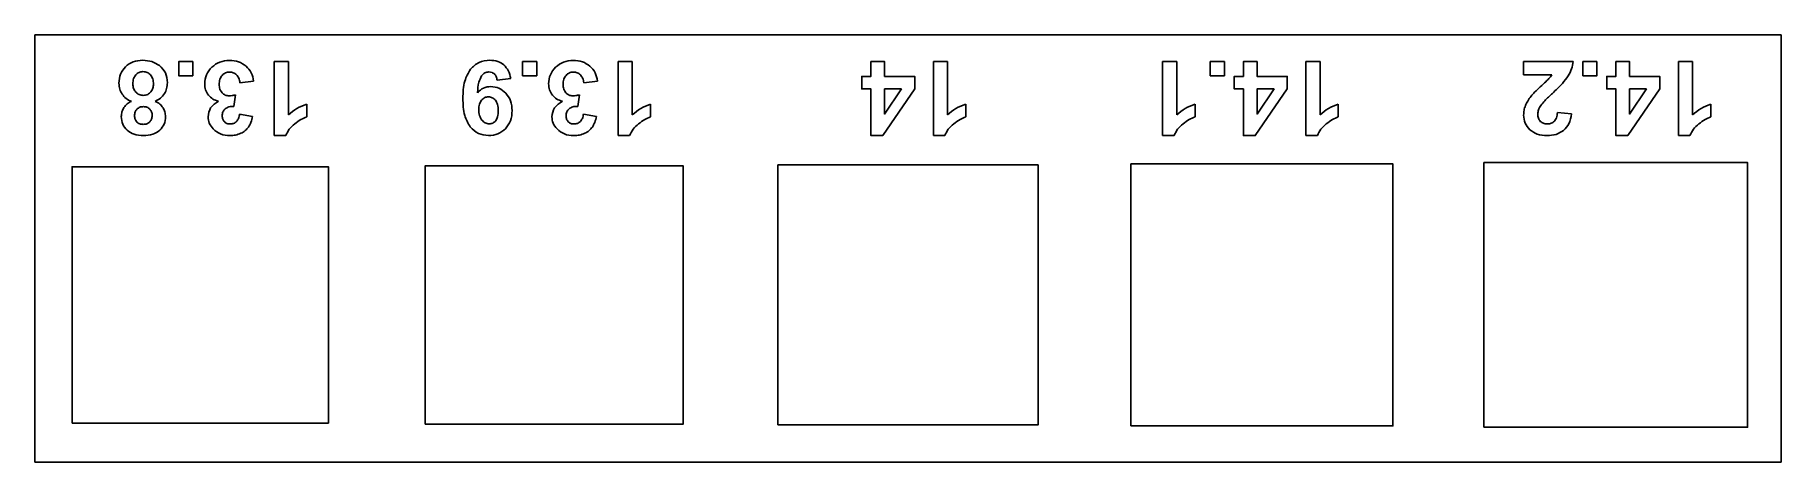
# Model space of a CAD drawing. Header units: millimetres. Extents: x -66.1 to 27.9, y -108.9 to -85.9.
import ezdxf

# ---------------------------------------------------------------- set-up
doc = ezdxf.new("R2010")
doc.units = ezdxf.units.MM
doc.layers.get('0').update_dxf_attribs({"linetype": 'CONTINUOUS'})

msp = doc.modelspace()

# ---------------------------------------------------------------- linework, layer by layer
for p, q in [((-53.163, -91.366), (-53.163, -87.382)), ((-53.163, -87.382), (-52.402, -87.382)), ((-52.402, -87.382), (-52.402, -90.248)), ((-34.651, -91.366), (-34.651, -87.382)), ((-34.651, -87.382), (-33.891, -87.382)), ((-33.891, -87.382), (-33.891, -90.248)), ((-17.682, -91.366), (-17.682, -87.382)), ((-17.682, -87.382), (-16.922, -87.382)), ((-16.922, -87.382), (-16.922, -90.248)), ((-5.341, -91.366), (-5.341, -87.382)), ((-5.341, -87.382), (-4.581, -87.382)), ((-4.581, -87.382), (-4.581, -90.248)), ((2.372, -91.366), (2.372, -87.382)), ((2.372, -87.382), (3.132, -87.382)), ((3.132, -87.382), (3.132, -90.248)), ((14.09, -88.088), (14.09, -87.382)), ((14.09, -87.382), (16.756, -87.382)), ((22.426, -91.366), (22.426, -87.382)), ((22.426, -87.382), (23.187, -87.382)), ((23.187, -87.382), (23.187, -90.248)), ((-40.435, -88.299), (-41.171, -88.381)), ((15.601, -88.088), (14.09, -88.088)), ((-55.252, -89.171), (-55.336, -89.791)), ((-54.275, -88.435), (-55.011, -88.524)), ((-36.74, -89.171), (-36.824, -89.791)), ((-35.763, -88.435), (-36.5, -88.524)), ((-55.033, -90.21), (-54.332, -90.329)), ((-51.42, -89.671), (-51.42, -90.362)), ((-36.521, -90.21), (-35.82, -90.329)), ((-32.908, -89.671), (-32.908, -90.362)), ((-15.939, -89.671), (-15.939, -90.362)), ((-3.598, -89.671), (-3.598, -90.362)), ((4.115, -89.671), (4.115, -90.362)), ((15.909, -90.115), (16.667, -90.191)), ((24.169, -89.671), (24.169, -90.362)), ((-52.546, -91.366), (-53.163, -91.366)), ((-34.034, -91.366), (-34.651, -91.366)), ((-17.065, -91.366), (-17.682, -91.366)), ((-4.724, -91.366), (-5.341, -91.366)), ((2.989, -91.366), (2.372, -91.366)), ((23.043, -91.366), (22.426, -91.366))]:
    msp.add_line(p, q)
for points in [[(-66.05, -85.944), (-66.05, -108.944), (27.95, -108.944), (27.95, -85.944)], [(-57.55, -87.382), (-57.55, -88.142), (-58.31, -88.142), (-58.31, -87.382)], [(-39.038, -87.382), (-39.038, -88.142), (-39.799, -88.142), (-39.799, -87.382)], [(-18.689, -88.846), (-20.41, -91.366), (-21.049, -91.366), (-21.049, -88.849), (-21.541, -88.849), (-21.541, -88.18), (-21.049, -88.18), (-21.049, -87.382), (-20.313, -87.382), (-20.313, -88.18), (-18.689, -88.18)], [(-2.015, -87.382), (-2.015, -88.142), (-2.776, -88.142), (-2.776, -87.382)], [(1.365, -88.846), (-0.356, -91.366), (-0.995, -91.366), (-0.995, -88.849), (-1.487, -88.849), (-1.487, -88.18), (-0.995, -88.18), (-0.995, -87.382), (-0.259, -87.382), (-0.259, -88.18), (1.365, -88.18)], [(18.039, -87.382), (18.039, -88.142), (17.279, -88.142), (17.279, -87.382)], [(21.419, -88.846), (19.698, -91.366), (19.059, -91.366), (19.059, -88.849), (18.567, -88.849), (18.567, -88.18), (19.059, -88.18), (19.059, -87.382), (19.795, -87.382), (19.795, -88.18), (21.419, -88.18)], [(-19.401, -88.849), (-20.313, -88.849), (-20.313, -90.205)], [(0.653, -88.849), (-0.259, -88.849), (-0.259, -90.205)], [(20.708, -88.849), (19.795, -88.849), (19.795, -90.205)], [(-64.05, -106.844), (-64.05, -93.044), (-50.25, -93.044), (-50.25, -106.844)], [(-45.05, -106.894), (-45.05, -92.994), (-31.15, -92.994), (-31.15, -106.894)], [(-26.05, -106.944), (-26.05, -92.944), (-12.05, -92.944), (-12.05, -106.944)], [(-7.05, -106.994), (-7.05, -92.894), (7.05, -92.894), (7.05, -106.994)], [(11.95, -107.069), (11.95, -92.819), (26.15, -92.819), (26.15, -107.069)]]:
    msp.add_lwpolyline(points, close=True)
for points, knots in [([(-61.177, -87.655), (-61.047, -87.555), (-60.772, -87.345), (-60.426, -87.323), (-60.245, -87.312)], [0, 0, 0, 0, 0.0482879, 0.1013902, 0.1013902, 0.1013902, 0.1013902]), ([(-60.245, -87.312), (-60.075, -87.321), (-59.75, -87.339), (-59.475, -87.513), (-59.344, -87.596)], [0, 0, 0, 0, 0.05010017, 0.0958898, 0.0958898, 0.0958898, 0.0958898]), ([(-56.529, -87.682), (-56.393, -87.575), (-56.114, -87.356), (-55.76, -87.328), (-55.579, -87.314)], [0, 0, 0, 0, 0.050954, 0.1039244, 0.1039244, 0.1039244, 0.1039244]), ([(-55.579, -87.314), (-55.41, -87.325), (-55.083, -87.346), (-54.815, -87.534), (-54.686, -87.624)], [0, 0, 0, 0, 0.04986182, 0.09616957, 0.09616957, 0.09616957, 0.09616957]), ([(-42.605, -87.793), (-42.46, -87.653), (-42.166, -87.369), (-41.76, -87.331), (-41.555, -87.312)], [0, 0, 0, 0, 0.0588185, 0.1186362, 0.1186362, 0.1186362, 0.1186362]), ([(-41.555, -87.312), (-41.41, -87.319), (-41.136, -87.334), (-40.91, -87.487), (-40.803, -87.559)], [0, 0, 0, 0, 0.04253713, 0.08053746, 0.08053746, 0.08053746, 0.08053746]), ([(-38.018, -87.682), (-37.881, -87.575), (-37.602, -87.356), (-37.248, -87.328), (-37.068, -87.314)], [0, 0, 0, 0, 0.050954, 0.1039244, 0.1039244, 0.1039244, 0.1039244]), ([(-37.068, -87.314), (-36.898, -87.325), (-36.571, -87.346), (-36.304, -87.534), (-36.175, -87.624)], [0, 0, 0, 0, 0.04986088, 0.09616945, 0.09616945, 0.09616945, 0.09616945]), ([(16.756, -87.382), (16.734, -87.514), (16.69, -87.782), (16.561, -88.02), (16.496, -88.141)], [0, 0, 0, 0, 0.03995525, 0.08072548, 0.08072548, 0.08072548, 0.08072548]), ([(-61.528, -88.548), (-61.515, -88.376), (-61.491, -88.041), (-61.28, -87.781), (-61.177, -87.655)], [0, 0, 0, 0, 0.0505621, 0.09801921, 0.09801921, 0.09801921, 0.09801921]), ([(-60.621, -88.092), (-60.666, -88.159), (-60.765, -88.306), (-60.772, -88.484), (-60.776, -88.581)], [0, 0, 0, 0, 0.02368767, 0.05213036, 0.05213036, 0.05213036, 0.05213036]), ([(-60.232, -87.923), (-60.306, -87.93), (-60.455, -87.943), (-60.566, -88.043), (-60.621, -88.092)], [0, 0, 0, 0, 0.02192746, 0.04350636, 0.04350636, 0.04350636, 0.04350636]), ([(-59.83, -88.099), (-59.887, -88.048), (-60.001, -87.945), (-60.155, -87.93), (-60.232, -87.923)], [0, 0, 0, 0, 0.02239719, 0.04492068, 0.04492068, 0.04492068, 0.04492068]), ([(-59.669, -88.589), (-59.673, -88.493), (-59.681, -88.314), (-59.783, -88.167), (-59.83, -88.099)], [0, 0, 0, 0, 0.0282316, 0.05249324, 0.05249324, 0.05249324, 0.05249324]), ([(-59.344, -87.596), (-59.22, -87.72), (-58.967, -87.974), (-58.935, -88.333), (-58.919, -88.516)], [0, 0, 0, 0, 0.0509735, 0.1042753, 0.1042753, 0.1042753, 0.1042753]), ([(-56.911, -88.573), (-56.895, -88.405), (-56.862, -88.067), (-56.641, -87.811), (-56.529, -87.682)], [0, 0, 0, 0, 0.04930782, 0.09903277, 0.09903277, 0.09903277, 0.09903277]), ([(-55.97, -88.123), (-56.017, -88.191), (-56.118, -88.335), (-56.127, -88.511), (-56.131, -88.605)], [0, 0, 0, 0, 0.02420294, 0.05169812, 0.05169812, 0.05169812, 0.05169812]), ([(-55.574, -87.945), (-55.65, -87.952), (-55.802, -87.968), (-55.914, -88.071), (-55.97, -88.123)], [0, 0, 0, 0, 0.02213965, 0.04454836, 0.04454836, 0.04454836, 0.04454836]), ([(-55.2, -88.094), (-55.255, -88.05), (-55.364, -87.963), (-55.504, -87.951), (-55.574, -87.945)], [0, 0, 0, 0, 0.02037949, 0.04101579, 0.04101579, 0.04101579, 0.04101579]), ([(-55.011, -88.524), (-55.026, -88.438), (-55.052, -88.278), (-55.154, -88.152), (-55.2, -88.094)], [0, 0, 0, 0, 0.02566639, 0.04771711, 0.04771711, 0.04771711, 0.04771711]), ([(-54.686, -87.624), (-54.58, -87.737), (-54.364, -87.967), (-54.305, -88.277), (-54.275, -88.435)], [0, 0, 0, 0, 0.04542246, 0.09258374, 0.09258374, 0.09258374, 0.09258374]), ([(-43.008, -89.363), (-43.004, -89.043), (-42.996, -88.483), (-42.722, -88), (-42.605, -87.793)], [0, 0, 0, 0, 0.0941812, 0.1643609, 0.1643609, 0.1643609, 0.1643609]), ([(-42.012, -88.156), (-42.063, -88.265), (-42.194, -88.549), (-42.212, -88.862), (-42.223, -89.054)], [0, 0, 0, 0, 0.03593346, 0.09300175, 0.09300175, 0.09300175, 0.09300175]), ([(-41.612, -87.939), (-41.688, -87.95), (-41.848, -87.972), (-41.956, -88.093), (-42.012, -88.156)], [0, 0, 0, 0, 0.022449, 0.0468904, 0.0468904, 0.0468904, 0.0468904]), ([(-41.311, -88.048), (-41.354, -88.016), (-41.443, -87.95), (-41.554, -87.943), (-41.612, -87.939)], [0, 0, 0, 0, 0.01549165, 0.0325543, 0.0325543, 0.0325543, 0.0325543]), ([(-41.171, -88.381), (-41.181, -88.313), (-41.2, -88.189), (-41.277, -88.092), (-41.311, -88.048)], [0, 0, 0, 0, 0.02015115, 0.03668351, 0.03668351, 0.03668351, 0.03668351]), ([(-40.803, -87.559), (-40.715, -87.657), (-40.525, -87.869), (-40.466, -88.149), (-40.435, -88.299)], [0, 0, 0, 0, 0.03883768, 0.0839628, 0.0839628, 0.0839628, 0.0839628]), ([(-38.399, -88.573), (-38.383, -88.405), (-38.351, -88.067), (-38.129, -87.811), (-38.018, -87.682)], [0, 0, 0, 0, 0.04930782, 0.09903277, 0.09903277, 0.09903277, 0.09903277]), ([(-37.459, -88.123), (-37.506, -88.191), (-37.606, -88.335), (-37.615, -88.511), (-37.62, -88.605)], [0, 0, 0, 0, 0.0242027, 0.05169795, 0.05169795, 0.05169795, 0.05169795]), ([(-37.062, -87.945), (-37.138, -87.952), (-37.29, -87.968), (-37.402, -88.071), (-37.459, -88.123)], [0, 0, 0, 0, 0.02213965, 0.04454836, 0.04454836, 0.04454836, 0.04454836]), ([(-36.689, -88.094), (-36.743, -88.05), (-36.853, -87.963), (-36.992, -87.951), (-37.062, -87.945)], [0, 0, 0, 0, 0.02037989, 0.04101572, 0.04101572, 0.04101572, 0.04101572]), ([(-36.5, -88.524), (-36.514, -88.438), (-36.541, -88.278), (-36.642, -88.152), (-36.689, -88.094)], [0, 0, 0, 0, 0.02566639, 0.04771684, 0.04771684, 0.04771684, 0.04771684]), ([(-36.175, -87.624), (-36.069, -87.737), (-35.853, -87.967), (-35.794, -88.277), (-35.763, -88.435)], [0, 0, 0, 0, 0.04542275, 0.09258391, 0.09258391, 0.09258391, 0.09258391]), ([(14.989, -88.738), (15.088, -88.647), (15.244, -88.505), (15.391, -88.354), (15.445, -88.299)], [0, 0, 0, 0, 0.04023445, 0.06327075, 0.06327075, 0.06327075, 0.06327075]), ([(15.445, -88.299), (15.475, -88.264), (15.532, -88.198), (15.579, -88.124), (15.601, -88.088)], [0, 0, 0, 0, 0.01377926, 0.02625832, 0.02625832, 0.02625832, 0.02625832]), ([(16.496, -88.141), (16.393, -88.283), (16.14, -88.629), (15.826, -88.92), (15.641, -89.092)], [0, 0, 0, 0, 0.0526979, 0.1281689, 0.1281689, 0.1281689, 0.1281689]), ([(-61.356, -89.136), (-61.406, -89.046), (-61.509, -88.864), (-61.521, -88.655), (-61.528, -88.548)], [0, 0, 0, 0, 0.03028181, 0.06190113, 0.06190113, 0.06190113, 0.06190113]), ([(-60.854, -89.523), (-60.956, -89.475), (-61.153, -89.384), (-61.29, -89.216), (-61.356, -89.136)], [0, 0, 0, 0, 0.03332242, 0.06412124, 0.06412124, 0.06412124, 0.06412124]), ([(-60.776, -88.581), (-60.771, -88.667), (-60.761, -88.832), (-60.664, -88.966), (-60.619, -89.029)], [0, 0, 0, 0, 0.02543979, 0.048351, 0.048351, 0.048351, 0.048351]), ([(-60.619, -89.029), (-60.562, -89.078), (-60.448, -89.178), (-60.297, -89.191), (-60.221, -89.198)], [0, 0, 0, 0, 0.02185293, 0.04424565, 0.04424565, 0.04424565, 0.04424565]), ([(-60.221, -89.198), (-60.135, -89.192), (-59.972, -89.18), (-59.859, -89.062), (-59.805, -89.006)], [0, 0, 0, 0, 0.02479235, 0.04724677, 0.04724677, 0.04724677, 0.04724677]), ([(-59.805, -89.006), (-59.765, -88.941), (-59.687, -88.813), (-59.675, -88.663), (-59.669, -88.589)], [0, 0, 0, 0, 0.02249776, 0.04441659, 0.04441659, 0.04441659, 0.04441659]), ([(-59.079, -89.107), (-59.142, -89.193), (-59.275, -89.373), (-59.477, -89.471), (-59.582, -89.523)], [0, 0, 0, 0, 0.03149428, 0.06612495, 0.06612495, 0.06612495, 0.06612495]), ([(-58.919, -88.516), (-58.925, -88.621), (-58.938, -88.829), (-59.032, -89.015), (-59.079, -89.107)], [0, 0, 0, 0, 0.03114327, 0.06182447, 0.06182447, 0.06182447, 0.06182447]), ([(-56.707, -89.187), (-56.766, -89.096), (-56.889, -88.91), (-56.903, -88.687), (-56.911, -88.573)], [0, 0, 0, 0, 0.03198866, 0.06573338, 0.06573338, 0.06573338, 0.06573338]), ([(-56.161, -89.514), (-56.269, -89.483), (-56.479, -89.422), (-56.632, -89.264), (-56.707, -89.187)], [0, 0, 0, 0, 0.03288877, 0.06460446, 0.06460446, 0.06460446, 0.06460446]), ([(-56.131, -88.605), (-56.127, -88.694), (-56.118, -88.86), (-56.022, -88.996), (-55.977, -89.06)], [0, 0, 0, 0, 0.02599808, 0.04889308, 0.04889308, 0.04889308, 0.04889308]), ([(-55.977, -89.06), (-55.923, -89.109), (-55.816, -89.206), (-55.672, -89.22), (-55.601, -89.228)], [0, 0, 0, 0, 0.02124571, 0.04217161, 0.04217161, 0.04217161, 0.04217161]), ([(-55.601, -89.228), (-55.547, -89.224), (-55.429, -89.218), (-55.314, -89.187), (-55.252, -89.171)], [0, 0, 0, 0, 0.0160979, 0.0354502, 0.0354502, 0.0354502, 0.0354502]), ([(-42.223, -89.054), (-42.122, -88.957), (-41.921, -88.764), (-41.644, -88.736), (-41.506, -88.722)], [0, 0, 0, 0, 0.04080287, 0.08111659, 0.08111659, 0.08111659, 0.08111659]), ([(-41.636, -89.279), (-41.707, -89.287), (-41.85, -89.302), (-41.953, -89.402), (-42.006, -89.452)], [0, 0, 0, 0, 0.02065496, 0.04184854, 0.04184854, 0.04184854, 0.04184854]), ([(-41.257, -89.459), (-41.311, -89.407), (-41.416, -89.303), (-41.563, -89.287), (-41.636, -89.279)], [0, 0, 0, 0, 0.02174605, 0.04306545, 0.04306545, 0.04306545, 0.04306545]), ([(-41.506, -88.722), (-41.355, -88.738), (-41.046, -88.77), (-40.816, -88.977), (-40.698, -89.083)], [0, 0, 0, 0, 0.04453146, 0.09053744, 0.09053744, 0.09053744, 0.09053744]), ([(-40.698, -89.083), (-40.599, -89.216), (-40.392, -89.495), (-40.37, -89.842), (-40.359, -90.023)], [0, 0, 0, 0, 0.0487594, 0.1019116, 0.1019116, 0.1019116, 0.1019116]), ([(-38.195, -89.187), (-38.255, -89.096), (-38.377, -88.91), (-38.392, -88.687), (-38.399, -88.573)], [0, 0, 0, 0, 0.0319882, 0.06573299, 0.06573299, 0.06573299, 0.06573299]), ([(-37.65, -89.514), (-37.757, -89.483), (-37.968, -89.422), (-38.12, -89.264), (-38.195, -89.187)], [0, 0, 0, 0, 0.03288833, 0.06460438, 0.06460438, 0.06460438, 0.06460438]), ([(-37.62, -88.605), (-37.615, -88.694), (-37.607, -88.86), (-37.511, -88.996), (-37.466, -89.06)], [0, 0, 0, 0, 0.02599801, 0.04889301, 0.04889301, 0.04889301, 0.04889301]), ([(-37.466, -89.06), (-37.412, -89.109), (-37.305, -89.206), (-37.161, -89.22), (-37.09, -89.228)], [0, 0, 0, 0, 0.02124571, 0.04217114, 0.04217114, 0.04217114, 0.04217114]), ([(-37.09, -89.228), (-37.036, -89.224), (-36.918, -89.218), (-36.803, -89.187), (-36.74, -89.171)], [0, 0, 0, 0, 0.0160979, 0.0354502, 0.0354502, 0.0354502, 0.0354502]), ([(14.187, -89.751), (14.225, -89.667), (14.308, -89.487), (14.427, -89.328), (14.491, -89.244)], [0, 0, 0, 0, 0.02773153, 0.05932867, 0.05932867, 0.05932867, 0.05932867]), ([(14.491, -89.244), (14.554, -89.171), (14.711, -88.993), (14.885, -88.833), (14.989, -88.738)], [0, 0, 0, 0, 0.02888688, 0.07104557, 0.07104557, 0.07104557, 0.07104557]), ([(15.641, -89.092), (15.499, -89.223), (15.276, -89.427), (15.081, -89.658), (15.011, -89.742)], [0, 0, 0, 0, 0.05775266, 0.09060156, 0.09060156, 0.09060156, 0.09060156]), ([(-61.401, -90.343), (-61.395, -90.254), (-61.384, -90.079), (-61.299, -89.926), (-61.257, -89.851)], [0, 0, 0, 0, 0.02632788, 0.05175361, 0.05175361, 0.05175361, 0.05175361]), ([(-61.257, -89.851), (-61.204, -89.783), (-61.094, -89.644), (-60.935, -89.564), (-60.854, -89.523)], [0, 0, 0, 0, 0.02564842, 0.05258626, 0.05258626, 0.05258626, 0.05258626]), ([(-60.556, -89.935), (-60.594, -89.984), (-60.675, -90.089), (-60.682, -90.221), (-60.686, -90.291)], [0, 0, 0, 0, 0.01816007, 0.03868249, 0.03868249, 0.03868249, 0.03868249]), ([(-60.21, -89.807), (-60.277, -89.811), (-60.406, -89.819), (-60.508, -89.898), (-60.556, -89.935)], [0, 0, 0, 0, 0.01974873, 0.03771132, 0.03771132, 0.03771132, 0.03771132]), ([(-59.868, -89.934), (-59.916, -89.897), (-60.016, -89.819), (-60.143, -89.811), (-60.21, -89.807)], [0, 0, 0, 0, 0.0177649, 0.03727476, 0.03727476, 0.03727476, 0.03727476]), ([(-59.739, -90.289), (-59.743, -90.218), (-59.75, -90.087), (-59.83, -89.983), (-59.868, -89.934)], [0, 0, 0, 0, 0.02048375, 0.03850344, 0.03850344, 0.03850344, 0.03850344]), ([(-59.582, -89.523), (-59.492, -89.566), (-59.322, -89.647), (-59.207, -89.795), (-59.153, -89.865)], [0, 0, 0, 0, 0.02945343, 0.05556656, 0.05556656, 0.05556656, 0.05556656]), ([(-59.153, -89.865), (-59.114, -89.94), (-59.036, -90.089), (-59.025, -90.258), (-59.019, -90.343)], [0, 0, 0, 0, 0.02494745, 0.05010373, 0.05010373, 0.05010373, 0.05010373]), ([(-56.732, -90.348), (-56.703, -90.18), (-56.639, -89.819), (-56.328, -89.62), (-56.161, -89.514)], [0, 0, 0, 0, 0.0490778, 0.1052845, 0.1052845, 0.1052845, 0.1052845]), ([(-55.807, -89.924), (-55.854, -89.977), (-55.951, -90.084), (-55.963, -90.228), (-55.969, -90.302)], [0, 0, 0, 0, 0.02054255, 0.04213848, 0.04213848, 0.04213848, 0.04213848]), ([(-55.336, -89.791), (-55.429, -89.791), (-55.599, -89.793), (-55.742, -89.884), (-55.807, -89.924)], [0, 0, 0, 0, 0.02735757, 0.04982872, 0.04982872, 0.04982872, 0.04982872]), ([(-55.2, -90.605), (-55.159, -90.552), (-55.068, -90.436), (-55.045, -90.289), (-55.033, -90.21)], [0, 0, 0, 0, 0.0200037, 0.04356819, 0.04356819, 0.04356819, 0.04356819]), ([(-52.402, -90.248), (-52.256, -90.126), (-51.96, -89.88), (-51.601, -89.741), (-51.42, -89.671)], [0, 0, 0, 0, 0.0566574, 0.1145907, 0.1145907, 0.1145907, 0.1145907]), ([(-42.621, -90.899), (-42.734, -90.697), (-42.998, -90.223), (-43.004, -89.677), (-43.008, -89.363)], [0, 0, 0, 0, 0.0682217, 0.1605769, 0.1605769, 0.1605769, 0.1605769]), ([(-42.006, -89.452), (-42.049, -89.522), (-42.147, -89.676), (-42.153, -89.86), (-42.156, -89.961)], [0, 0, 0, 0, 0.02416653, 0.05390387, 0.05390387, 0.05390387, 0.05390387]), ([(-42.156, -89.961), (-42.152, -90.073), (-42.144, -90.279), (-42.036, -90.453), (-41.987, -90.532)], [0, 0, 0, 0, 0.03295174, 0.06047477, 0.06047477, 0.06047477, 0.06047477]), ([(-41.106, -90.023), (-41.108, -89.909), (-41.112, -89.707), (-41.213, -89.534), (-41.257, -89.459)], [0, 0, 0, 0, 0.03353679, 0.05928695, 0.05928695, 0.05928695, 0.05928695]), ([(-41.245, -90.569), (-41.205, -90.497), (-41.11, -90.329), (-41.107, -90.135), (-41.106, -90.023)], [0, 0, 0, 0, 0.0243166, 0.05708025, 0.05708025, 0.05708025, 0.05708025]), ([(-40.359, -90.023), (-40.371, -90.212), (-40.394, -90.572), (-40.613, -90.859), (-40.717, -90.996)], [0, 0, 0, 0, 0.0552318, 0.1057753, 0.1057753, 0.1057753, 0.1057753]), ([(-38.221, -90.348), (-38.191, -90.18), (-38.128, -89.819), (-37.816, -89.62), (-37.65, -89.514)], [0, 0, 0, 0, 0.0490776, 0.1052848, 0.1052848, 0.1052848, 0.1052848]), ([(-37.295, -89.924), (-37.343, -89.977), (-37.44, -90.084), (-37.452, -90.228), (-37.458, -90.302)], [0, 0, 0, 0, 0.02054226, 0.04213829, 0.04213829, 0.04213829, 0.04213829]), ([(-36.824, -89.791), (-36.918, -89.791), (-37.088, -89.793), (-37.231, -89.884), (-37.295, -89.924)], [0, 0, 0, 0, 0.02735804, 0.04982919, 0.04982919, 0.04982919, 0.04982919]), ([(-36.689, -90.605), (-36.647, -90.552), (-36.556, -90.436), (-36.533, -90.289), (-36.521, -90.21)], [0, 0, 0, 0, 0.02000396, 0.04356822, 0.04356822, 0.04356822, 0.04356822]), ([(-33.891, -90.248), (-33.744, -90.126), (-33.449, -89.88), (-33.09, -89.741), (-32.908, -89.671)], [0, 0, 0, 0, 0.0566578, 0.1145907, 0.1145907, 0.1145907, 0.1145907]), ([(-16.922, -90.248), (-16.776, -90.126), (-16.48, -89.88), (-16.121, -89.741), (-15.939, -89.671)], [0, 0, 0, 0, 0.0566578, 0.1145907, 0.1145907, 0.1145907, 0.1145907]), ([(-4.581, -90.248), (-4.435, -90.126), (-4.139, -89.88), (-3.78, -89.741), (-3.598, -89.671)], [0, 0, 0, 0, 0.0566578, 0.1145907, 0.1145907, 0.1145907, 0.1145907]), ([(3.132, -90.248), (3.279, -90.126), (3.574, -89.88), (3.933, -89.741), (4.115, -89.671)], [0, 0, 0, 0, 0.0566578, 0.1145907, 0.1145907, 0.1145907, 0.1145907]), ([(14.09, -90.261), (14.094, -90.173), (14.102, -89.999), (14.159, -89.833), (14.187, -89.751)], [0, 0, 0, 0, 0.02626028, 0.05214797, 0.05214797, 0.05214797, 0.05214797]), ([(15.011, -89.742), (14.965, -89.818), (14.878, -89.962), (14.862, -90.128), (14.854, -90.207)], [0, 0, 0, 0, 0.02620357, 0.04967333, 0.04967333, 0.04967333, 0.04967333]), ([(14.854, -90.207), (14.857, -90.285), (14.864, -90.43), (14.951, -90.545), (14.99, -90.598)], [0, 0, 0, 0, 0.0227546, 0.04227308, 0.04227308, 0.04227308, 0.04227308]), ([(15.747, -90.592), (15.789, -90.53), (15.886, -90.387), (15.901, -90.214), (15.909, -90.115)], [0, 0, 0, 0, 0.02207173, 0.05108318, 0.05108318, 0.05108318, 0.05108318]), ([(16.667, -90.191), (16.639, -90.38), (16.588, -90.725), (16.35, -90.978), (16.242, -91.092)], [0, 0, 0, 0, 0.0557133, 0.1017744, 0.1017744, 0.1017744, 0.1017744]), ([(23.187, -90.248), (23.333, -90.126), (23.628, -89.88), (23.987, -89.741), (24.169, -89.671)], [0, 0, 0, 0, 0.0566578, 0.1145907, 0.1145907, 0.1145907, 0.1145907]), ([(-61.088, -91.076), (-61.179, -90.972), (-61.364, -90.762), (-61.388, -90.484), (-61.401, -90.343)], [0, 0, 0, 0, 0.04032845, 0.08160268, 0.08160268, 0.08160268, 0.08160268]), ([(-60.21, -91.366), (-60.383, -91.358), (-60.704, -91.343), (-60.967, -91.16), (-61.088, -91.076)], [0, 0, 0, 0, 0.05075566, 0.09416472, 0.09416472, 0.09416472, 0.09416472]), ([(-60.686, -90.291), (-60.682, -90.358), (-60.674, -90.485), (-60.595, -90.586), (-60.558, -90.634)], [0, 0, 0, 0, 0.01951545, 0.03733553, 0.03733553, 0.03733553, 0.03733553]), ([(-60.558, -90.634), (-60.51, -90.671), (-60.411, -90.749), (-60.284, -90.758), (-60.218, -90.762)], [0, 0, 0, 0, 0.01776269, 0.03707777, 0.03707777, 0.03707777, 0.03707777]), ([(-60.218, -90.762), (-60.15, -90.758), (-60.02, -90.75), (-59.918, -90.67), (-59.869, -90.632)], [0, 0, 0, 0, 0.0199556, 0.03802904, 0.03802904, 0.03802904, 0.03802904]), ([(-59.329, -91.076), (-59.45, -91.16), (-59.713, -91.344), (-60.036, -91.358), (-60.21, -91.366)], [0, 0, 0, 0, 0.04334962, 0.09444039, 0.09444039, 0.09444039, 0.09444039]), ([(-59.869, -90.632), (-59.831, -90.584), (-59.752, -90.483), (-59.743, -90.355), (-59.739, -90.289)], [0, 0, 0, 0, 0.01796016, 0.03751465, 0.03751465, 0.03751465, 0.03751465]), ([(-59.019, -90.343), (-59.031, -90.484), (-59.056, -90.762), (-59.239, -90.972), (-59.329, -91.076)], [0, 0, 0, 0, 0.04126146, 0.08147272, 0.08147272, 0.08147272, 0.08147272]), ([(-56.454, -91.008), (-56.535, -90.909), (-56.693, -90.717), (-56.72, -90.469), (-56.732, -90.348)], [0, 0, 0, 0, 0.03749305, 0.07309377, 0.07309377, 0.07309377, 0.07309377]), ([(-55.555, -91.366), (-55.73, -91.353), (-56.068, -91.329), (-56.328, -91.113), (-56.454, -91.008)], [0, 0, 0, 0, 0.05125821, 0.09888622, 0.09888622, 0.09888622, 0.09888622]), ([(-55.969, -90.302), (-55.965, -90.364), (-55.958, -90.483), (-55.885, -90.577), (-55.85, -90.621)], [0, 0, 0, 0, 0.01824191, 0.03479565, 0.03479565, 0.03479565, 0.03479565]), ([(-55.85, -90.621), (-55.806, -90.656), (-55.713, -90.729), (-55.595, -90.736), (-55.533, -90.74)], [0, 0, 0, 0, 0.01649686, 0.03453783, 0.03453783, 0.03453783, 0.03453783]), ([(-55.533, -90.74), (-55.471, -90.735), (-55.346, -90.724), (-55.249, -90.645), (-55.2, -90.605)], [0, 0, 0, 0, 0.01837947, 0.03667497, 0.03667497, 0.03667497, 0.03667497]), ([(-54.552, -90.904), (-54.608, -90.973), (-54.721, -91.114), (-54.881, -91.199), (-54.964, -91.242)], [0, 0, 0, 0, 0.02609729, 0.05375185, 0.05375185, 0.05375185, 0.05375185]), ([(-54.332, -90.329), (-54.357, -90.439), (-54.403, -90.642), (-54.505, -90.822), (-54.552, -90.904)], [0, 0, 0, 0, 0.03364782, 0.06189554, 0.06189554, 0.06189554, 0.06189554]), ([(-52.067, -90.731), (-52.173, -90.823), (-52.378, -91.001), (-52.491, -91.247), (-52.546, -91.366)], [0, 0, 0, 0, 0.04164638, 0.08033868, 0.08033868, 0.08033868, 0.08033868]), ([(-51.42, -90.362), (-51.525, -90.405), (-51.757, -90.499), (-51.957, -90.649), (-52.067, -90.731)], [0, 0, 0, 0, 0.03410932, 0.07475631, 0.07475631, 0.07475631, 0.07475631]), ([(-41.631, -91.366), (-41.823, -91.346), (-42.208, -91.307), (-42.483, -91.035), (-42.621, -90.899)], [0, 0, 0, 0, 0.0561648, 0.1124854, 0.1124854, 0.1124854, 0.1124854]), ([(-41.987, -90.532), (-41.93, -90.591), (-41.822, -90.704), (-41.669, -90.725), (-41.596, -90.735)], [0, 0, 0, 0, 0.02375328, 0.04523432, 0.04523432, 0.04523432, 0.04523432]), ([(-40.717, -90.996), (-40.847, -91.104), (-41.112, -91.324), (-41.455, -91.352), (-41.631, -91.366)], [0, 0, 0, 0, 0.0492887, 0.1007003, 0.1007003, 0.1007003, 0.1007003]), ([(-41.596, -90.735), (-41.528, -90.728), (-41.392, -90.713), (-41.294, -90.617), (-41.245, -90.569)], [0, 0, 0, 0, 0.01975976, 0.03984178, 0.03984178, 0.03984178, 0.03984178]), ([(-37.942, -91.008), (-38.023, -90.909), (-38.182, -90.717), (-38.208, -90.469), (-38.221, -90.348)], [0, 0, 0, 0, 0.03749305, 0.07309386, 0.07309386, 0.07309386, 0.07309386]), ([(-37.044, -91.366), (-37.219, -91.353), (-37.557, -91.329), (-37.817, -91.113), (-37.942, -91.008)], [0, 0, 0, 0, 0.05125821, 0.09888622, 0.09888622, 0.09888622, 0.09888622]), ([(-37.458, -90.302), (-37.454, -90.364), (-37.446, -90.483), (-37.373, -90.577), (-37.338, -90.621)], [0, 0, 0, 0, 0.01824183, 0.03479557, 0.03479557, 0.03479557, 0.03479557]), ([(-37.338, -90.621), (-37.294, -90.656), (-37.201, -90.729), (-37.083, -90.736), (-37.022, -90.74)], [0, 0, 0, 0, 0.01649646, 0.03453837, 0.03453837, 0.03453837, 0.03453837]), ([(-37.022, -90.74), (-36.959, -90.735), (-36.835, -90.724), (-36.737, -90.645), (-36.689, -90.605)], [0, 0, 0, 0, 0.018379, 0.03667529, 0.03667529, 0.03667529, 0.03667529]), ([(-36.041, -90.904), (-36.096, -90.973), (-36.21, -91.114), (-36.37, -91.199), (-36.452, -91.242)], [0, 0, 0, 0, 0.02609729, 0.05375185, 0.05375185, 0.05375185, 0.05375185]), ([(-35.82, -90.329), (-35.845, -90.439), (-35.891, -90.642), (-35.994, -90.822), (-36.041, -90.904)], [0, 0, 0, 0, 0.03364782, 0.06189511, 0.06189511, 0.06189511, 0.06189511]), ([(-33.555, -90.731), (-33.661, -90.823), (-33.867, -91.001), (-33.98, -91.247), (-34.034, -91.366)], [0, 0, 0, 0, 0.04164672, 0.08033879, 0.08033879, 0.08033879, 0.08033879]), ([(-32.908, -90.362), (-33.014, -90.405), (-33.245, -90.499), (-33.446, -90.649), (-33.555, -90.731)], [0, 0, 0, 0, 0.03410932, 0.07475631, 0.07475631, 0.07475631, 0.07475631]), ([(-16.586, -90.731), (-16.692, -90.823), (-16.898, -91.001), (-17.011, -91.247), (-17.065, -91.366)], [0, 0, 0, 0, 0.04164672, 0.08033879, 0.08033879, 0.08033879, 0.08033879]), ([(-15.939, -90.362), (-16.045, -90.405), (-16.277, -90.499), (-16.477, -90.649), (-16.586, -90.731)], [0, 0, 0, 0, 0.03410932, 0.07475631, 0.07475631, 0.07475631, 0.07475631]), ([(-4.245, -90.731), (-4.351, -90.823), (-4.557, -91.001), (-4.67, -91.247), (-4.724, -91.366)], [0, 0, 0, 0, 0.04164672, 0.08033879, 0.08033879, 0.08033879, 0.08033879]), ([(-3.598, -90.362), (-3.704, -90.405), (-3.936, -90.499), (-4.136, -90.649), (-4.245, -90.731)], [0, 0, 0, 0, 0.03410932, 0.07475631, 0.07475631, 0.07475631, 0.07475631]), ([(3.468, -90.731), (3.362, -90.823), (3.156, -91.001), (3.043, -91.247), (2.989, -91.366)], [0, 0, 0, 0, 0.04164672, 0.08033879, 0.08033879, 0.08033879, 0.08033879]), ([(4.115, -90.362), (4.009, -90.405), (3.778, -90.499), (3.577, -90.649), (3.468, -90.731)], [0, 0, 0, 0, 0.03410932, 0.07475631, 0.07475631, 0.07475631, 0.07475631]), ([(14.426, -91.049), (14.328, -90.937), (14.131, -90.71), (14.104, -90.412), (14.09, -90.261)], [0, 0, 0, 0, 0.04353418, 0.08757479, 0.08757479, 0.08757479, 0.08757479]), ([(15.349, -91.366), (15.168, -91.356), (14.829, -91.339), (14.554, -91.141), (14.426, -91.049)], [0, 0, 0, 0, 0.05302993, 0.09942066, 0.09942066, 0.09942066, 0.09942066]), ([(14.99, -90.598), (15.042, -90.638), (15.153, -90.723), (15.294, -90.731), (15.368, -90.735)], [0, 0, 0, 0, 0.01923147, 0.04098325, 0.04098325, 0.04098325, 0.04098325]), ([(16.242, -91.092), (16.112, -91.172), (15.838, -91.339), (15.517, -91.357), (15.349, -91.366)], [0, 0, 0, 0, 0.04511613, 0.09470961, 0.09470961, 0.09470961, 0.09470961]), ([(15.368, -90.735), (15.442, -90.73), (15.583, -90.721), (15.694, -90.633), (15.747, -90.592)], [0, 0, 0, 0, 0.02167882, 0.04138342, 0.04138342, 0.04138342, 0.04138342]), ([(23.522, -90.731), (23.416, -90.823), (23.211, -91.001), (23.098, -91.247), (23.043, -91.366)], [0, 0, 0, 0, 0.04164661, 0.08033874, 0.08033874, 0.08033874, 0.08033874]), ([(24.169, -90.362), (24.063, -90.405), (23.832, -90.499), (23.631, -90.649), (23.522, -90.731)], [0, 0, 0, 0, 0.03410935, 0.07475631, 0.07475631, 0.07475631, 0.07475631]), ([(-54.964, -91.242), (-55.056, -91.278), (-55.246, -91.352), (-55.45, -91.361), (-55.555, -91.366)], [0, 0, 0, 0, 0.02946194, 0.0607702, 0.0607702, 0.0607702, 0.0607702]), ([(-36.452, -91.242), (-36.544, -91.278), (-36.734, -91.352), (-36.938, -91.361), (-37.044, -91.366)], [0, 0, 0, 0, 0.02946239, 0.06077065, 0.06077065, 0.06077065, 0.06077065])]:
    msp.add_open_spline(points, degree=3, knots=knots)

doc.saveas('drawing.dxf')
